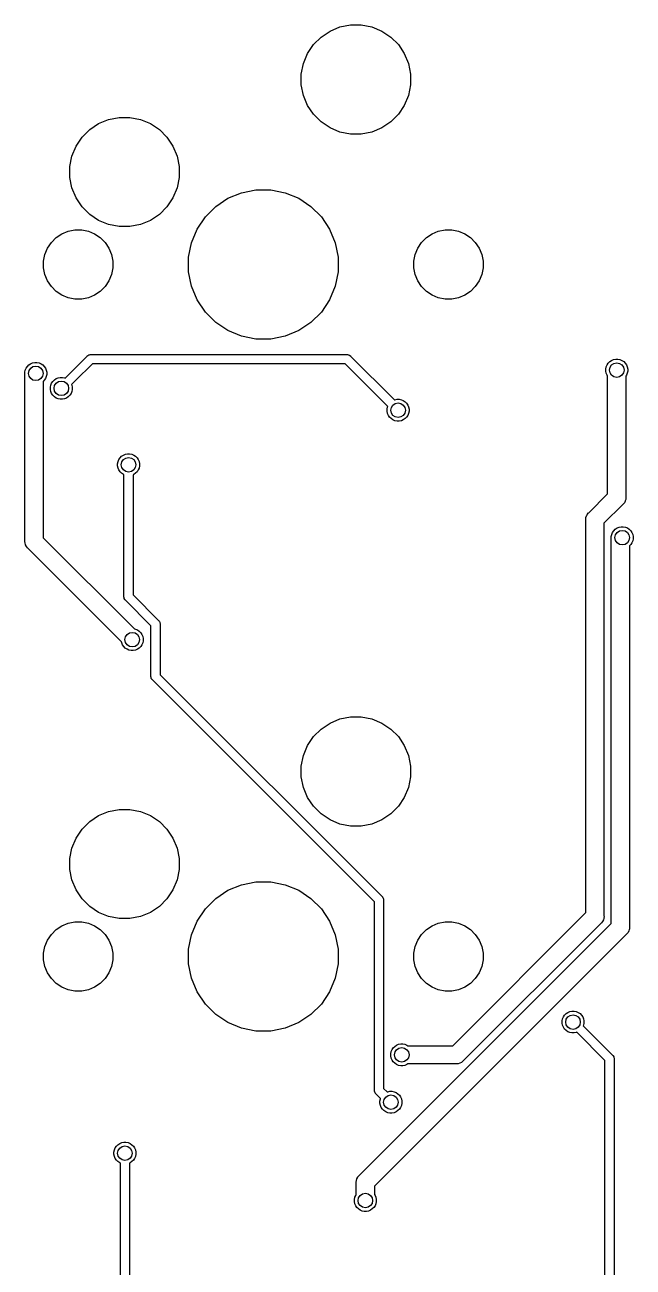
# Model space of a CAD drawing. Extents: x 0.5 to 11.1, y -4 to -0.9.
# Drawn here: x 4.274 to 4.931, y -2.399 to -1.056 of the extents above; entities that cross this region are included whole.
import ezdxf

# ---------------------------------------------------------------- set-up
doc = ezdxf.new("R2010")
doc.units = 0
doc.header["$MEASUREMENT"] = 0
doc.layers.add('BLACK', color=7, linetype='CONTINUOUS')

msp = doc.modelspace()

# ---------------------------------------------------------------- linework, layer by layer
at = {"layer": 'BLACK', "linetype": 'CONTINUOUS'}
for p, q in [((4.60382, -1.06282), (4.61457, -1.05837)), ((4.61457, -1.05837), (4.62597, -1.0561)), ((4.62597, -1.0561), (4.63761, -1.0561)), ((4.63761, -1.0561), (4.64902, -1.05837)), ((4.64902, -1.05837), (4.65976, -1.06282)), ((4.58592, -1.07751), (4.59415, -1.06929)), ((4.59415, -1.06929), (4.60382, -1.06282)), ((4.65976, -1.06282), (4.66944, -1.06929)), ((4.66944, -1.06929), (4.67766, -1.07751)), ((4.57501, -1.09793), (4.57946, -1.08718)), ((4.57946, -1.08718), (4.58592, -1.07751)), ((4.67766, -1.07751), (4.68413, -1.08718)), ((4.68413, -1.08718), (4.68858, -1.09793)), ((4.57274, -1.10934), (4.57501, -1.09793)), ((4.68858, -1.09793), (4.69085, -1.10934)), ((4.57274, -1.12097), (4.57274, -1.10934)), ((4.69085, -1.10934), (4.69085, -1.12097)), ((4.57501, -1.13238), (4.57274, -1.12097)), ((4.69085, -1.12097), (4.68858, -1.13238)), ((4.57946, -1.14313), (4.57501, -1.13238)), ((4.68858, -1.13238), (4.68413, -1.14313)), ((4.58592, -1.1528), (4.57946, -1.14313)), ((4.59415, -1.16103), (4.58592, -1.1528)), ((4.67766, -1.1528), (4.66944, -1.16103)), ((4.68413, -1.14313), (4.67766, -1.1528)), ((4.34415, -1.16929), (4.35382, -1.16282)), ((4.35382, -1.16282), (4.36457, -1.15837)), ((4.36457, -1.15837), (4.37597, -1.1561)), ((4.37597, -1.1561), (4.38761, -1.1561)), ((4.38761, -1.1561), (4.39902, -1.15837)), ((4.39902, -1.15837), (4.40976, -1.16282)), ((4.40976, -1.16282), (4.41944, -1.16929)), ((4.60382, -1.16749), (4.59415, -1.16103)), ((4.61457, -1.17194), (4.60382, -1.16749)), ((4.65976, -1.16749), (4.64902, -1.17194)), ((4.66944, -1.16103), (4.65976, -1.16749)), ((4.32946, -1.18718), (4.33592, -1.17751)), ((4.33592, -1.17751), (4.34415, -1.16929)), ((4.41944, -1.16929), (4.42766, -1.17751)), ((4.42766, -1.17751), (4.43413, -1.18718)), ((4.62597, -1.17421), (4.61457, -1.17194)), ((4.63761, -1.17421), (4.62597, -1.17421)), ((4.64902, -1.17194), (4.63761, -1.17421)), ((4.32501, -1.19793), (4.32946, -1.18718)), ((4.43413, -1.18718), (4.43858, -1.19793)), ((4.32274, -1.20934), (4.32501, -1.19793)), ((4.43858, -1.19793), (4.44085, -1.20934)), ((4.32274, -1.22097), (4.32274, -1.20934)), ((4.32501, -1.23238), (4.32274, -1.22097)), ((4.44085, -1.22097), (4.43858, -1.23238)), ((4.44085, -1.20934), (4.44085, -1.22097)), ((4.32946, -1.24313), (4.32501, -1.23238)), ((4.43858, -1.23238), (4.43413, -1.24313)), ((4.50825, -1.23755), (4.52384, -1.23445)), ((4.52384, -1.23445), (4.53974, -1.23445)), ((4.53974, -1.23445), (4.55533, -1.23755)), ((4.33592, -1.2528), (4.32946, -1.24313)), ((4.43413, -1.24313), (4.42766, -1.2528)), ((4.48034, -1.25247), (4.49356, -1.24363)), ((4.49356, -1.24363), (4.50825, -1.23755)), ((4.55533, -1.23755), (4.57002, -1.24363)), ((4.57002, -1.24363), (4.58324, -1.25247)), ((4.34415, -1.26103), (4.33592, -1.2528)), ((4.35382, -1.26749), (4.34415, -1.26103)), ((4.41944, -1.26103), (4.40976, -1.26749)), ((4.42766, -1.2528), (4.41944, -1.26103)), ((4.4691, -1.26371), (4.48034, -1.25247)), ((4.58324, -1.25247), (4.59448, -1.26371)), ((4.36457, -1.27194), (4.35382, -1.26749)), ((4.37597, -1.27421), (4.36457, -1.27194)), ((4.38761, -1.27421), (4.37597, -1.27421)), ((4.39902, -1.27194), (4.38761, -1.27421)), ((4.40976, -1.26749), (4.39902, -1.27194)), ((4.46027, -1.27693), (4.4691, -1.26371)), ((4.59448, -1.26371), (4.60331, -1.27693)), ((4.30274, -1.29132), (4.30795, -1.28611)), ((4.30795, -1.28611), (4.31408, -1.28201)), ((4.31408, -1.28201), (4.32088, -1.27919)), ((4.32088, -1.27919), (4.32811, -1.27776)), ((4.32811, -1.27776), (4.33548, -1.27776)), ((4.33548, -1.27776), (4.3427, -1.27919)), ((4.3427, -1.27919), (4.34951, -1.28201)), ((4.34951, -1.28201), (4.35563, -1.28611)), ((4.35563, -1.28611), (4.36084, -1.29132)), ((4.45418, -1.29162), (4.46027, -1.27693)), ((4.60331, -1.27693), (4.6094, -1.29162)), ((4.70274, -1.29132), (4.70795, -1.28611)), ((4.70795, -1.28611), (4.71408, -1.28201)), ((4.71408, -1.28201), (4.72088, -1.27919)), ((4.72088, -1.27919), (4.72811, -1.27776)), ((4.72811, -1.27776), (4.73548, -1.27776)), ((4.73548, -1.27776), (4.7427, -1.27919)), ((4.7427, -1.27919), (4.74951, -1.28201)), ((4.74951, -1.28201), (4.75563, -1.28611)), ((4.75563, -1.28611), (4.76084, -1.29132)), ((4.29583, -1.30425), (4.29865, -1.29744)), ((4.29865, -1.29744), (4.30274, -1.29132)), ((4.36084, -1.29132), (4.36494, -1.29744)), ((4.36494, -1.29744), (4.36776, -1.30425)), ((4.45108, -1.30721), (4.45418, -1.29162)), ((4.6094, -1.29162), (4.6125, -1.30721)), ((4.69583, -1.30425), (4.69865, -1.29744)), ((4.69865, -1.29744), (4.70274, -1.29132)), ((4.76084, -1.29132), (4.76494, -1.29744)), ((4.76494, -1.29744), (4.76776, -1.30425)), ((4.29439, -1.31147), (4.29583, -1.30425)), ((4.29439, -1.31884), (4.29439, -1.31147)), ((4.36776, -1.30425), (4.36919, -1.31147)), ((4.36919, -1.31147), (4.36919, -1.31884)), ((4.45108, -1.32311), (4.45108, -1.30721)), ((4.6125, -1.30721), (4.6125, -1.32311)), ((4.69439, -1.31147), (4.69583, -1.30425)), ((4.69439, -1.31884), (4.69439, -1.31147)), ((4.76776, -1.30425), (4.76919, -1.31147)), ((4.76919, -1.31147), (4.76919, -1.31884)), ((4.29583, -1.32607), (4.29439, -1.31884)), ((4.29865, -1.33287), (4.29583, -1.32607)), ((4.36776, -1.32607), (4.36494, -1.33287)), ((4.36919, -1.31884), (4.36776, -1.32607)), ((4.45418, -1.3387), (4.45108, -1.32311)), ((4.6125, -1.32311), (4.6094, -1.3387)), ((4.69583, -1.32607), (4.69439, -1.31884)), ((4.69865, -1.33287), (4.69583, -1.32607)), ((4.76776, -1.32607), (4.76494, -1.33287)), ((4.76919, -1.31884), (4.76776, -1.32607)), ((4.30274, -1.339), (4.29865, -1.33287)), ((4.30795, -1.34421), (4.30274, -1.339)), ((4.36084, -1.339), (4.35563, -1.34421)), ((4.36494, -1.33287), (4.36084, -1.339)), ((4.46027, -1.35339), (4.45418, -1.3387)), ((4.6094, -1.3387), (4.60331, -1.35339)), ((4.70274, -1.339), (4.69865, -1.33287)), ((4.70795, -1.34421), (4.70274, -1.339)), ((4.76084, -1.339), (4.75563, -1.34421)), ((4.76494, -1.33287), (4.76084, -1.339)), ((4.31408, -1.3483), (4.30795, -1.34421)), ((4.32088, -1.35112), (4.31408, -1.3483)), ((4.32811, -1.35256), (4.32088, -1.35112)), ((4.33548, -1.35256), (4.32811, -1.35256)), ((4.3427, -1.35112), (4.33548, -1.35256)), ((4.34951, -1.3483), (4.3427, -1.35112)), ((4.35563, -1.34421), (4.34951, -1.3483)), ((4.4691, -1.36661), (4.46027, -1.35339)), ((4.60331, -1.35339), (4.59448, -1.36661)), ((4.71408, -1.3483), (4.70795, -1.34421)), ((4.72088, -1.35112), (4.71408, -1.3483)), ((4.72811, -1.35256), (4.72088, -1.35112)), ((4.73548, -1.35256), (4.72811, -1.35256)), ((4.7427, -1.35112), (4.73548, -1.35256)), ((4.74951, -1.3483), (4.7427, -1.35112)), ((4.75563, -1.34421), (4.74951, -1.3483)), ((4.48034, -1.37785), (4.4691, -1.36661)), ((4.59448, -1.36661), (4.58324, -1.37785)), ((4.49356, -1.38668), (4.48034, -1.37785)), ((4.58324, -1.37785), (4.57002, -1.38668)), ((4.50825, -1.39276), (4.49356, -1.38668)), ((4.52384, -1.39587), (4.50825, -1.39276)), ((4.53974, -1.39587), (4.52384, -1.39587)), ((4.55533, -1.39276), (4.53974, -1.39587)), ((4.57002, -1.38668), (4.55533, -1.39276)), ((4.2784, -1.42365), (4.28033, -1.42236)), ((4.28033, -1.42236), (4.28248, -1.42147)), ((4.28248, -1.42147), (4.28476, -1.42101)), ((4.28476, -1.42101), (4.28709, -1.42101)), ((4.28709, -1.42101), (4.28937, -1.42147)), ((4.28937, -1.42147), (4.29152, -1.42236)), ((4.29152, -1.42236), (4.29345, -1.42365)), ((4.32199, -1.43355), (4.34133, -1.41421)), ((4.34702, -1.42244), (4.32895, -1.44051)), ((4.34133, -1.41421), (4.34148, -1.41402)), ((4.34148, -1.41402), (4.34167, -1.41387)), ((4.34167, -1.41387), (4.34223, -1.41341)), ((4.34167, -1.41387), (4.34167, -1.41387)), ((4.34223, -1.41341), (4.34309, -1.41295)), ((4.34223, -1.41341), (4.34223, -1.41341)), ((4.34223, -1.41341), (4.34223, -1.41341)), ((4.34309, -1.41295), (4.34402, -1.41267)), ((4.34402, -1.41267), (4.34474, -1.4126)), ((4.34474, -1.4126), (4.34498, -1.41257)), ((4.34474, -1.4126), (4.34474, -1.4126)), ((4.34498, -1.41257), (4.34522, -1.4126)), ((4.34522, -1.4126), (4.6221, -1.4126)), ((4.6203, -1.42244), (4.34702, -1.42244)), ((4.66638, -1.46852), (4.6203, -1.42244)), ((4.6221, -1.4126), (4.62234, -1.41257)), ((4.62234, -1.41257), (4.62258, -1.4126)), ((4.62258, -1.4126), (4.62258, -1.4126)), ((4.62258, -1.4126), (4.62331, -1.41267)), ((4.62331, -1.41267), (4.62423, -1.41295)), ((4.62423, -1.41295), (4.62509, -1.41341)), ((4.62509, -1.41341), (4.62584, -1.41402)), ((4.62584, -1.41402), (4.62599, -1.41421)), ((4.62599, -1.41421), (4.67334, -1.46156)), ((4.90321, -1.42374), (4.90451, -1.4218)), ((4.90451, -1.4218), (4.90615, -1.42016)), ((4.90615, -1.42016), (4.90809, -1.41886)), ((4.90809, -1.41886), (4.91024, -1.41797)), ((4.91024, -1.41797), (4.91252, -1.41752)), ((4.91252, -1.41752), (4.91484, -1.41752)), ((4.91484, -1.41752), (4.91713, -1.41797)), ((4.91713, -1.41797), (4.91928, -1.41886)), ((4.91928, -1.41886), (4.92121, -1.42016)), ((4.92121, -1.42016), (4.92286, -1.4218)), ((4.92286, -1.4218), (4.92415, -1.42374)), ((4.27407, -1.43479), (4.27414, -1.43409)), ((4.27411, -1.43528), (4.27407, -1.43479)), ((4.27411, -1.43166), (4.27457, -1.42938)), ((4.27411, -1.43399), (4.27411, -1.43166)), ((4.27414, -1.43409), (4.27411, -1.43399)), ((4.27411, -1.61408), (4.27411, -1.43528)), ((4.27457, -1.42938), (4.27546, -1.42723)), ((4.27546, -1.42723), (4.27675, -1.42529)), ((4.27675, -1.42529), (4.2784, -1.42365)), ((4.29345, -1.42365), (4.2951, -1.42529)), ((4.2951, -1.42529), (4.29639, -1.42723)), ((4.29639, -1.42723), (4.29728, -1.42938)), ((4.29728, -1.43627), (4.29639, -1.43842)), ((4.29728, -1.42938), (4.29774, -1.43166)), ((4.29774, -1.43399), (4.29728, -1.43627)), ((4.29774, -1.43166), (4.29774, -1.43399)), ((4.3176, -1.43794), (4.32199, -1.43355)), ((4.32199, -1.43355), (4.32199, -1.43355)), ((4.90187, -1.42817), (4.90232, -1.42589)), ((4.90187, -1.43049), (4.90187, -1.42817)), ((4.90232, -1.43278), (4.90187, -1.43049)), ((4.90232, -1.42589), (4.90321, -1.42374)), ((4.90321, -1.43493), (4.90232, -1.43278)), ((4.90384, -1.43586), (4.90321, -1.43493)), ((4.90384, -1.56305), (4.90384, -1.43586)), ((4.92415, -1.43493), (4.92352, -1.43586)), ((4.92352, -1.43586), (4.92352, -1.56664)), ((4.92415, -1.42374), (4.92504, -1.42589)), ((4.92504, -1.43278), (4.92415, -1.43493)), ((4.92504, -1.42589), (4.92549, -1.42817)), ((4.92549, -1.43049), (4.92504, -1.43278)), ((4.92549, -1.42817), (4.92549, -1.43049)), ((4.2951, -1.44035), (4.2938, -1.44165)), ((4.2938, -1.44165), (4.2938, -1.61049)), ((4.29639, -1.43842), (4.2951, -1.44035)), ((4.30167, -1.44785), (4.30213, -1.44557)), ((4.30167, -1.45018), (4.30167, -1.44785)), ((4.30213, -1.45246), (4.30167, -1.45018)), ((4.30213, -1.44557), (4.30302, -1.44342)), ((4.30302, -1.44342), (4.30431, -1.44149)), ((4.30431, -1.44149), (4.30596, -1.43984)), ((4.30596, -1.43984), (4.30789, -1.43855)), ((4.30789, -1.43855), (4.31004, -1.43766)), ((4.31004, -1.43766), (4.31232, -1.4372)), ((4.31232, -1.4372), (4.31465, -1.4372)), ((4.31465, -1.4372), (4.31693, -1.43766)), ((4.31693, -1.43766), (4.3176, -1.43794)), ((4.32895, -1.44051), (4.32456, -1.4449)), ((4.32456, -1.4449), (4.32484, -1.44557)), ((4.32484, -1.44557), (4.3253, -1.44785)), ((4.3253, -1.45018), (4.32484, -1.45246)), ((4.3253, -1.44785), (4.3253, -1.45018)), ((4.32895, -1.44051), (4.32895, -1.44051)), ((4.30302, -1.45461), (4.30213, -1.45246)), ((4.30431, -1.45654), (4.30302, -1.45461)), ((4.30596, -1.45819), (4.30431, -1.45654)), ((4.30789, -1.45948), (4.30596, -1.45819)), ((4.31004, -1.46037), (4.30789, -1.45948)), ((4.31232, -1.46083), (4.31004, -1.46037)), ((4.31465, -1.46083), (4.31232, -1.46083)), ((4.31693, -1.46037), (4.31465, -1.46083)), ((4.31908, -1.45948), (4.31693, -1.46037)), ((4.32101, -1.45819), (4.31908, -1.45948)), ((4.32266, -1.45654), (4.32101, -1.45819)), ((4.32395, -1.45461), (4.32266, -1.45654)), ((4.32484, -1.45246), (4.32395, -1.45461)), ((4.67334, -1.46156), (4.67402, -1.46128)), ((4.67402, -1.46128), (4.6763, -1.46083)), ((4.6763, -1.46083), (4.67862, -1.46083)), ((4.67862, -1.46083), (4.68091, -1.46128)), ((4.68091, -1.46128), (4.68306, -1.46217)), ((4.68306, -1.46217), (4.68499, -1.46346)), ((4.68499, -1.46346), (4.68663, -1.46511)), ((4.66565, -1.47147), (4.6661, -1.46919)), ((4.66565, -1.4738), (4.66565, -1.47147)), ((4.6661, -1.47608), (4.66565, -1.4738)), ((4.6661, -1.46919), (4.66638, -1.46852)), ((4.66699, -1.47823), (4.6661, -1.47608)), ((4.68663, -1.46511), (4.68793, -1.46704)), ((4.68793, -1.46704), (4.68882, -1.46919)), ((4.68882, -1.47608), (4.68793, -1.47823)), ((4.68882, -1.46919), (4.68927, -1.47147)), ((4.68927, -1.4738), (4.68882, -1.47608)), ((4.68927, -1.47147), (4.68927, -1.4738)), ((4.66829, -1.48017), (4.66699, -1.47823)), ((4.66993, -1.48181), (4.66829, -1.48017)), ((4.67187, -1.4831), (4.66993, -1.48181)), ((4.67402, -1.48399), (4.67187, -1.4831)), ((4.6763, -1.48445), (4.67402, -1.48399)), ((4.67862, -1.48445), (4.6763, -1.48445)), ((4.68091, -1.48399), (4.67862, -1.48445)), ((4.68306, -1.4831), (4.68091, -1.48399)), ((4.68499, -1.48181), (4.68306, -1.4831)), ((4.68663, -1.48017), (4.68499, -1.48181)), ((4.68793, -1.47823), (4.68663, -1.48017)), ((4.37431, -1.53053), (4.37476, -1.52825)), ((4.37431, -1.53286), (4.37431, -1.53053)), ((4.37476, -1.52825), (4.37566, -1.5261)), ((4.37566, -1.5261), (4.37695, -1.52416)), ((4.37695, -1.52416), (4.37859, -1.52252)), ((4.37859, -1.52252), (4.38053, -1.52123)), ((4.38053, -1.52123), (4.38268, -1.52034)), ((4.38268, -1.52034), (4.38496, -1.51988)), ((4.38496, -1.51988), (4.38729, -1.51988)), ((4.38729, -1.51988), (4.38957, -1.52034)), ((4.38957, -1.52034), (4.39172, -1.52123)), ((4.39172, -1.52123), (4.39365, -1.52252)), ((4.39365, -1.52252), (4.3953, -1.52416)), ((4.3953, -1.52416), (4.39659, -1.5261)), ((4.39659, -1.5261), (4.39748, -1.52825)), ((4.39748, -1.52825), (4.39793, -1.53053)), ((4.39793, -1.53053), (4.39793, -1.53286)), ((4.37476, -1.53514), (4.37431, -1.53286)), ((4.37566, -1.53729), (4.37476, -1.53514)), ((4.37695, -1.53922), (4.37566, -1.53729)), ((4.37859, -1.54087), (4.37695, -1.53922)), ((4.38053, -1.54216), (4.37859, -1.54087)), ((4.3812, -1.54244), (4.38053, -1.54216)), ((4.3812, -1.67417), (4.3812, -1.54244)), ((4.39172, -1.54216), (4.39104, -1.54244)), ((4.39104, -1.54244), (4.39104, -1.67237)), ((4.39365, -1.54087), (4.39172, -1.54216)), ((4.3953, -1.53922), (4.39365, -1.54087)), ((4.39659, -1.53729), (4.3953, -1.53922)), ((4.39748, -1.53514), (4.39659, -1.53729)), ((4.39793, -1.53286), (4.39748, -1.53514)), ((4.88344, -1.58345), (4.90384, -1.56305)), ((4.92282, -1.57091), (4.9219, -1.57262)), ((4.92292, -1.57056), (4.92282, -1.57091)), ((4.92338, -1.56906), (4.92292, -1.57056)), ((4.92357, -1.56713), (4.92338, -1.56906)), ((4.92352, -1.56664), (4.92357, -1.56713)), ((4.88184, -1.58525), (4.88307, -1.58375)), ((4.88307, -1.58375), (4.88344, -1.58345)), ((4.9203, -1.57443), (4.8999, -1.59482)), ((4.92067, -1.57412), (4.9203, -1.57443)), ((4.9219, -1.57262), (4.92067, -1.57412)), ((4.88017, -1.59075), (4.88036, -1.58882)), ((4.88022, -1.59123), (4.88017, -1.59075)), ((4.88022, -2.0158), (4.88022, -1.59123)), ((4.88036, -1.58882), (4.88092, -1.58696)), ((4.88092, -1.58696), (4.88119, -1.58647)), ((4.88119, -1.58647), (4.88184, -1.58525)), ((4.8999, -1.59482), (4.8999, -2.0194)), ((4.2938, -1.61049), (4.3924, -1.70909)), ((4.90778, -1.60927), (4.90823, -1.60699)), ((4.90778, -1.6116), (4.90778, -1.60927)), ((4.90823, -1.60699), (4.90912, -1.60484)), ((4.90912, -1.60484), (4.91041, -1.6029)), ((4.91041, -1.6029), (4.91206, -1.60126)), ((4.91206, -1.60126), (4.91399, -1.59997)), ((4.91399, -1.59997), (4.91614, -1.59908)), ((4.91614, -1.59908), (4.91842, -1.59862)), ((4.91842, -1.59862), (4.92075, -1.59862)), ((4.92075, -1.59862), (4.92303, -1.59908)), ((4.92303, -1.59908), (4.92518, -1.59997)), ((4.92518, -1.59997), (4.92712, -1.60126)), ((4.92712, -1.60126), (4.92876, -1.6029)), ((4.92876, -1.6029), (4.93005, -1.60484)), ((4.93005, -1.60484), (4.93094, -1.60699)), ((4.93094, -1.60699), (4.9314, -1.60927)), ((4.9314, -1.60927), (4.9314, -1.6116)), ((4.27407, -1.61457), (4.27411, -1.61408)), ((4.27426, -1.6165), (4.27407, -1.61457)), ((4.27462, -1.61769), (4.27426, -1.6165)), ((4.27482, -1.61835), (4.27462, -1.61769)), ((4.27573, -1.62006), (4.27482, -1.61835)), ((4.27696, -1.62156), (4.27573, -1.62006)), ((4.27734, -1.62187), (4.27696, -1.62156)), ((4.37848, -1.72301), (4.27734, -1.62187)), ((4.90773, -1.6124), (4.9078, -1.6117)), ((4.90778, -1.61289), (4.90773, -1.6124)), ((4.9078, -1.6117), (4.90778, -1.6116)), ((4.90778, -2.02762), (4.90778, -1.61289)), ((4.92876, -1.61796), (4.92746, -1.61926)), ((4.92746, -1.61926), (4.92746, -2.03121)), ((4.93005, -1.61603), (4.92876, -1.61796)), ((4.93094, -1.61388), (4.93005, -1.61603)), ((4.9314, -1.6116), (4.93094, -1.61388)), ((4.38118, -1.67441), (4.3812, -1.67417)), ((4.38127, -1.67537), (4.38118, -1.67441)), ((4.38155, -1.6763), (4.38127, -1.67537)), ((4.38201, -1.67716), (4.38155, -1.6763)), ((4.38247, -1.67772), (4.38201, -1.67716)), ((4.38263, -1.67791), (4.38247, -1.67772)), ((4.38281, -1.67806), (4.38263, -1.67791)), ((4.41033, -1.70558), (4.38281, -1.67806)), ((4.39104, -1.67237), (4.41857, -1.69989)), ((4.41857, -1.69989), (4.41875, -1.70005)), ((4.41875, -1.70005), (4.41891, -1.70023)), ((4.41891, -1.70023), (4.41937, -1.7008)), ((4.41937, -1.7008), (4.41956, -1.70116)), ((4.41956, -1.70116), (4.41982, -1.70165)), ((4.41982, -1.70165), (4.42011, -1.70258)), ((4.42011, -1.70258), (4.42018, -1.7033)), ((4.42018, -1.7033), (4.42018, -1.7033)), ((4.42018, -1.7033), (4.4202, -1.70354)), ((4.4202, -1.70354), (4.42018, -1.70378)), ((4.42018, -1.70378), (4.42018, -1.75859)), ((4.3924, -1.70909), (4.3935, -1.70931)), ((4.3935, -1.70931), (4.39565, -1.7102)), ((4.39565, -1.7102), (4.39759, -1.7115)), ((4.39759, -1.7115), (4.39923, -1.71314)), ((4.39923, -1.71314), (4.40053, -1.71507)), ((4.40053, -1.71507), (4.40142, -1.71722)), ((4.40142, -1.71722), (4.40187, -1.71951)), ((4.41033, -1.76039), (4.41033, -1.70558)), ((4.3787, -1.72411), (4.37848, -1.72301)), ((4.37959, -1.72626), (4.3787, -1.72411)), ((4.38088, -1.7282), (4.37959, -1.72626)), ((4.38253, -1.72984), (4.38088, -1.7282)), ((4.38446, -1.73114), (4.38253, -1.72984)), ((4.38661, -1.73203), (4.38446, -1.73114)), ((4.3889, -1.73248), (4.38661, -1.73203)), ((4.3935, -1.73203), (4.39122, -1.73248)), ((4.39565, -1.73114), (4.3935, -1.73203)), ((4.39759, -1.72984), (4.39565, -1.73114)), ((4.39923, -1.7282), (4.39759, -1.72984)), ((4.40053, -1.72626), (4.39923, -1.7282)), ((4.40142, -1.72411), (4.40053, -1.72626)), ((4.40187, -1.72183), (4.40142, -1.72411)), ((4.40187, -1.71951), (4.40187, -1.72183)), ((4.39122, -1.73248), (4.3889, -1.73248)), ((4.42018, -1.75859), (4.6601, -1.99851)), ((4.41031, -1.76063), (4.41033, -1.76039)), ((4.41041, -1.76159), (4.41031, -1.76063)), ((4.41069, -1.76252), (4.41041, -1.76159)), ((4.41114, -1.76338), (4.41069, -1.76252)), ((4.41161, -1.76394), (4.41114, -1.76338)), ((4.41176, -1.76413), (4.41161, -1.76394)), ((4.41195, -1.76428), (4.41176, -1.76413)), ((4.65187, -2.0042), (4.41195, -1.76428)), ((4.59415, -1.81732), (4.60382, -1.81085)), ((4.60382, -1.81085), (4.61457, -1.8064)), ((4.61457, -1.8064), (4.62597, -1.80413)), ((4.62597, -1.80413), (4.63761, -1.80413)), ((4.63761, -1.80413), (4.64902, -1.8064)), ((4.64902, -1.8064), (4.65976, -1.81085)), ((4.65976, -1.81085), (4.66944, -1.81732)), ((4.57946, -1.83522), (4.58592, -1.82554)), ((4.58592, -1.82554), (4.59415, -1.81732)), ((4.66944, -1.81732), (4.67766, -1.82554)), ((4.67766, -1.82554), (4.68413, -1.83522)), ((4.57501, -1.84596), (4.57946, -1.83522)), ((4.68413, -1.83522), (4.68858, -1.84596)), ((4.57274, -1.85737), (4.57501, -1.84596)), ((4.68858, -1.84596), (4.69085, -1.85737)), ((4.57274, -1.86901), (4.57274, -1.85737)), ((4.69085, -1.85737), (4.69085, -1.86901)), ((4.57501, -1.88041), (4.57274, -1.86901)), ((4.69085, -1.86901), (4.68858, -1.88041)), ((4.57946, -1.89116), (4.57501, -1.88041)), ((4.58592, -1.90083), (4.57946, -1.89116)), ((4.68413, -1.89116), (4.67766, -1.90083)), ((4.68858, -1.88041), (4.68413, -1.89116)), ((4.35382, -1.91085), (4.36457, -1.9064)), ((4.36457, -1.9064), (4.37597, -1.90413)), ((4.37597, -1.90413), (4.38761, -1.90413)), ((4.38761, -1.90413), (4.39902, -1.9064)), ((4.39902, -1.9064), (4.40976, -1.91085)), ((4.59415, -1.90906), (4.58592, -1.90083)), ((4.67766, -1.90083), (4.66944, -1.90906)), ((4.33592, -1.92554), (4.34415, -1.91732)), ((4.34415, -1.91732), (4.35382, -1.91085)), ((4.40976, -1.91085), (4.41944, -1.91732)), ((4.41944, -1.91732), (4.42766, -1.92554)), ((4.60382, -1.91552), (4.59415, -1.90906)), ((4.61457, -1.91997), (4.60382, -1.91552)), ((4.62597, -1.92224), (4.61457, -1.91997)), ((4.64902, -1.91997), (4.63761, -1.92224)), ((4.65976, -1.91552), (4.64902, -1.91997)), ((4.66944, -1.90906), (4.65976, -1.91552)), ((4.32946, -1.93522), (4.33592, -1.92554)), ((4.42766, -1.92554), (4.43413, -1.93522)), ((4.63761, -1.92224), (4.62597, -1.92224)), ((4.32274, -1.95737), (4.32501, -1.94596)), ((4.32501, -1.94596), (4.32946, -1.93522)), ((4.43413, -1.93522), (4.43858, -1.94596)), ((4.43858, -1.94596), (4.44085, -1.95737)), ((4.32274, -1.96901), (4.32274, -1.95737)), ((4.44085, -1.95737), (4.44085, -1.96901)), ((4.32501, -1.98041), (4.32274, -1.96901)), ((4.44085, -1.96901), (4.43858, -1.98041)), ((4.32946, -1.99116), (4.32501, -1.98041)), ((4.43858, -1.98041), (4.43413, -1.99116)), ((4.49356, -1.99167), (4.50825, -1.98558)), ((4.50825, -1.98558), (4.52384, -1.98248)), ((4.52384, -1.98248), (4.53974, -1.98248)), ((4.53974, -1.98248), (4.55533, -1.98558)), ((4.55533, -1.98558), (4.57002, -1.99167)), ((4.33592, -2.00083), (4.32946, -1.99116)), ((4.34415, -2.00906), (4.33592, -2.00083)), ((4.42766, -2.00083), (4.41944, -2.00906)), ((4.43413, -1.99116), (4.42766, -2.00083)), ((4.4691, -2.01174), (4.48034, -2.0005)), ((4.48034, -2.0005), (4.49356, -1.99167)), ((4.57002, -1.99167), (4.58324, -2.0005)), ((4.58324, -2.0005), (4.59448, -2.01174)), ((4.6601, -1.99851), (4.66029, -1.99867)), ((4.66029, -1.99867), (4.66044, -1.99886)), ((4.66044, -1.99886), (4.6609, -1.99942)), ((4.6609, -1.99942), (4.66128, -2.00012)), ((4.66128, -2.00012), (4.66136, -2.00027)), ((4.66136, -2.00027), (4.66164, -2.0012)), ((4.35382, -2.01552), (4.34415, -2.00906)), ((4.41944, -2.00906), (4.40976, -2.01552)), ((4.46027, -2.02496), (4.4691, -2.01174)), ((4.59448, -2.01174), (4.60331, -2.02496)), ((4.65187, -2.20763), (4.65187, -2.0042)), ((4.66164, -2.0012), (4.66171, -2.00192)), ((4.66171, -2.00192), (4.66171, -2.00192)), ((4.66171, -2.00192), (4.66174, -2.00217)), ((4.66174, -2.00217), (4.66171, -2.00241)), ((4.66171, -2.00241), (4.66171, -2.20584)), ((4.31408, -2.03004), (4.32088, -2.02722)), ((4.32088, -2.02722), (4.32811, -2.02579)), ((4.32811, -2.02579), (4.33548, -2.02579)), ((4.33548, -2.02579), (4.3427, -2.02722)), ((4.3427, -2.02722), (4.34951, -2.03004)), ((4.36457, -2.01997), (4.35382, -2.01552)), ((4.37597, -2.02224), (4.36457, -2.01997)), ((4.38761, -2.02224), (4.37597, -2.02224)), ((4.39902, -2.01997), (4.38761, -2.02224)), ((4.40976, -2.01552), (4.39902, -2.01997)), ((4.45418, -2.03965), (4.46027, -2.02496)), ((4.60331, -2.02496), (4.6094, -2.03965)), ((4.63541, -2.29998), (4.90778, -2.02762)), ((4.71408, -2.03004), (4.72088, -2.02722)), ((4.72088, -2.02722), (4.72811, -2.02579)), ((4.72811, -2.02579), (4.73548, -2.02579)), ((4.73548, -2.02579), (4.7427, -2.02722)), ((4.73638, -2.15965), (4.88022, -2.0158)), ((4.7427, -2.02722), (4.74951, -2.03004)), ((4.89668, -2.02718), (4.74775, -2.17611)), ((4.89705, -2.02688), (4.89668, -2.02718)), ((4.89828, -2.02538), (4.89705, -2.02688)), ((4.8992, -2.02367), (4.89828, -2.02538)), ((4.89967, -2.02211), (4.8992, -2.02367)), ((4.89976, -2.02181), (4.89967, -2.02211)), ((4.89995, -2.01988), (4.89976, -2.02181)), ((4.8999, -2.0194), (4.89995, -2.01988)), ((4.29865, -2.04547), (4.30274, -2.03935)), ((4.30274, -2.03935), (4.30795, -2.03414)), ((4.30795, -2.03414), (4.31408, -2.03004)), ((4.34951, -2.03004), (4.35563, -2.03414)), ((4.35563, -2.03414), (4.36084, -2.03935)), ((4.36084, -2.03935), (4.36494, -2.04547)), ((4.45108, -2.05524), (4.45418, -2.03965)), ((4.6094, -2.03965), (4.6125, -2.05524)), ((4.92424, -2.03899), (4.65187, -2.31136)), ((4.69865, -2.04547), (4.70274, -2.03935)), ((4.70274, -2.03935), (4.70795, -2.03414)), ((4.70795, -2.03414), (4.71408, -2.03004)), ((4.74951, -2.03004), (4.75563, -2.03414)), ((4.75563, -2.03414), (4.76084, -2.03935)), ((4.76084, -2.03935), (4.76494, -2.04547)), ((4.92461, -2.03869), (4.92424, -2.03899)), ((4.92584, -2.03719), (4.92461, -2.03869)), ((4.92676, -2.03548), (4.92584, -2.03719)), ((4.92721, -2.03397), (4.92676, -2.03548)), ((4.92732, -2.03362), (4.92721, -2.03397)), ((4.92751, -2.03169), (4.92732, -2.03362)), ((4.92746, -2.03121), (4.92751, -2.03169)), ((4.29439, -2.05951), (4.29583, -2.05228)), ((4.29583, -2.05228), (4.29865, -2.04547)), ((4.36494, -2.04547), (4.36776, -2.05228)), ((4.36776, -2.05228), (4.36919, -2.05951)), ((4.69439, -2.05951), (4.69583, -2.05228)), ((4.69583, -2.05228), (4.69865, -2.04547)), ((4.76494, -2.04547), (4.76776, -2.05228)), ((4.76776, -2.05228), (4.76919, -2.05951)), ((4.29439, -2.06687), (4.29439, -2.05951)), ((4.29583, -2.0741), (4.29439, -2.06687)), ((4.36919, -2.06687), (4.36776, -2.0741)), ((4.36919, -2.05951), (4.36919, -2.06687)), ((4.45108, -2.07114), (4.45108, -2.05524)), ((4.6125, -2.05524), (4.6125, -2.07114)), ((4.69439, -2.06687), (4.69439, -2.05951)), ((4.69583, -2.0741), (4.69439, -2.06687)), ((4.76919, -2.06687), (4.76776, -2.0741)), ((4.76919, -2.05951), (4.76919, -2.06687)), ((4.29865, -2.08091), (4.29583, -2.0741)), ((4.30274, -2.08703), (4.29865, -2.08091)), ((4.36494, -2.08091), (4.36084, -2.08703)), ((4.36776, -2.0741), (4.36494, -2.08091)), ((4.45418, -2.08673), (4.45108, -2.07114)), ((4.6125, -2.07114), (4.6094, -2.08673)), ((4.69865, -2.08091), (4.69583, -2.0741)), ((4.70274, -2.08703), (4.69865, -2.08091)), ((4.76494, -2.08091), (4.76084, -2.08703)), ((4.76776, -2.0741), (4.76494, -2.08091)), ((4.30795, -2.09224), (4.30274, -2.08703)), ((4.31408, -2.09633), (4.30795, -2.09224)), ((4.35563, -2.09224), (4.34951, -2.09633)), ((4.36084, -2.08703), (4.35563, -2.09224)), ((4.46027, -2.10142), (4.45418, -2.08673)), ((4.6094, -2.08673), (4.60331, -2.10142)), ((4.70795, -2.09224), (4.70274, -2.08703)), ((4.71408, -2.09633), (4.70795, -2.09224)), ((4.75563, -2.09224), (4.74951, -2.09633)), ((4.76084, -2.08703), (4.75563, -2.09224)), ((4.32088, -2.09915), (4.31408, -2.09633)), ((4.32811, -2.10059), (4.32088, -2.09915)), ((4.33548, -2.10059), (4.32811, -2.10059)), ((4.3427, -2.09915), (4.33548, -2.10059)), ((4.34951, -2.09633), (4.3427, -2.09915)), ((4.4691, -2.11464), (4.46027, -2.10142)), ((4.60331, -2.10142), (4.59448, -2.11464)), ((4.72088, -2.09915), (4.71408, -2.09633)), ((4.72811, -2.10059), (4.72088, -2.09915)), ((4.73548, -2.10059), (4.72811, -2.10059)), ((4.7427, -2.09915), (4.73548, -2.10059)), ((4.74951, -2.09633), (4.7427, -2.09915)), ((4.48034, -2.12588), (4.4691, -2.11464)), ((4.59448, -2.11464), (4.58324, -2.12588)), ((4.49356, -2.13471), (4.48034, -2.12588)), ((4.50825, -2.1408), (4.49356, -2.13471)), ((4.57002, -2.13471), (4.55533, -2.1408)), ((4.58324, -2.12588), (4.57002, -2.13471)), ((4.85463, -2.13289), (4.85508, -2.13061)), ((4.85463, -2.13522), (4.85463, -2.13289)), ((4.85508, -2.13061), (4.85597, -2.12846)), ((4.85597, -2.12846), (4.85726, -2.12653)), ((4.85726, -2.12653), (4.85891, -2.12488)), ((4.85891, -2.12488), (4.86084, -2.12359)), ((4.86084, -2.12359), (4.86299, -2.1227)), ((4.86299, -2.1227), (4.86527, -2.12224)), ((4.86527, -2.12224), (4.8676, -2.12224)), ((4.8676, -2.12224), (4.86988, -2.1227)), ((4.86988, -2.1227), (4.87203, -2.12359)), ((4.87203, -2.12359), (4.87397, -2.12488)), ((4.87397, -2.12488), (4.87561, -2.12653)), ((4.87561, -2.12653), (4.8769, -2.12846)), ((4.8769, -2.12846), (4.87779, -2.13061)), ((4.87779, -2.13061), (4.87825, -2.13289)), ((4.87825, -2.13289), (4.87825, -2.13522)), ((4.52384, -2.1439), (4.50825, -2.1408)), ((4.53974, -2.1439), (4.52384, -2.1439)), ((4.55533, -2.1408), (4.53974, -2.1439)), ((4.85508, -2.1375), (4.85463, -2.13522)), ((4.85597, -2.13965), (4.85508, -2.1375)), ((4.85726, -2.14158), (4.85597, -2.13965)), ((4.85891, -2.14323), (4.85726, -2.14158)), ((4.86084, -2.14452), (4.85891, -2.14323)), ((4.86299, -2.14541), (4.86084, -2.14452)), ((4.86527, -2.14587), (4.86299, -2.14541)), ((4.8676, -2.14587), (4.86527, -2.14587)), ((4.86988, -2.14541), (4.8676, -2.14587)), ((4.87056, -2.14513), (4.86988, -2.14541)), ((4.90089, -2.17546), (4.87056, -2.14513)), ((4.87779, -2.1375), (4.87752, -2.13817)), ((4.87752, -2.13817), (4.90912, -2.16977)), ((4.87825, -2.13522), (4.87779, -2.1375)), ((4.67093, -2.16389), (4.67222, -2.16196)), ((4.67222, -2.16196), (4.67387, -2.16031)), ((4.67387, -2.16031), (4.6758, -2.15902)), ((4.6758, -2.15902), (4.67795, -2.15813)), ((4.67795, -2.15813), (4.68023, -2.15768)), ((4.68023, -2.15768), (4.68256, -2.15768)), ((4.68256, -2.15768), (4.68484, -2.15813)), ((4.68484, -2.15813), (4.68699, -2.15902)), ((4.68699, -2.15902), (4.68793, -2.15965)), ((4.68793, -2.15965), (4.73638, -2.15965)), ((4.66959, -2.16832), (4.67004, -2.16604)), ((4.66959, -2.17065), (4.66959, -2.16832)), ((4.67004, -2.17293), (4.66959, -2.17065)), ((4.67004, -2.16604), (4.67093, -2.16389)), ((4.67093, -2.17508), (4.67004, -2.17293)), ((4.67222, -2.17702), (4.67093, -2.17508)), ((4.90089, -2.70599), (4.90089, -2.17546)), ((4.90912, -2.16977), (4.9093, -2.16993)), ((4.9093, -2.16993), (4.90946, -2.17012)), ((4.90946, -2.17012), (4.90946, -2.17012)), ((4.90946, -2.17012), (4.90981, -2.17055)), ((4.90981, -2.17055), (4.90992, -2.17068)), ((4.90992, -2.17068), (4.91038, -2.17153)), ((4.91038, -2.17153), (4.91066, -2.17246)), ((4.91066, -2.17246), (4.91073, -2.17318)), ((4.91073, -2.17318), (4.91073, -2.17318)), ((4.91073, -2.17318), (4.91075, -2.17343)), ((4.91075, -2.17343), (4.91073, -2.17367)), ((4.91073, -2.17367), (4.91073, -2.70599)), ((4.67387, -2.17866), (4.67222, -2.17702)), ((4.6758, -2.17996), (4.67387, -2.17866)), ((4.67795, -2.18085), (4.6758, -2.17996)), ((4.68023, -2.1813), (4.67795, -2.18085)), ((4.68256, -2.1813), (4.68023, -2.1813)), ((4.68484, -2.18085), (4.68256, -2.1813)), ((4.68699, -2.17996), (4.68484, -2.18085)), ((4.68793, -2.17933), (4.68699, -2.17996)), ((4.73997, -2.17933), (4.68793, -2.17933)), ((4.74045, -2.17938), (4.73997, -2.17933)), ((4.74238, -2.17919), (4.74045, -2.17938)), ((4.74424, -2.17863), (4.74238, -2.17919)), ((4.74595, -2.17771), (4.74424, -2.17863)), ((4.74745, -2.17648), (4.74595, -2.17771)), ((4.74775, -2.17611), (4.74745, -2.17648)), ((4.65185, -2.20787), (4.65187, -2.20763)), ((4.65194, -2.20884), (4.65185, -2.20787)), ((4.65222, -2.20977), (4.65194, -2.20884)), ((4.65268, -2.21062), (4.65222, -2.20977)), ((4.65314, -2.21118), (4.65268, -2.21062)), ((4.65329, -2.21137), (4.65314, -2.21118)), ((4.65348, -2.21152), (4.65329, -2.21137)), ((4.65851, -2.21655), (4.65348, -2.21152)), ((4.66171, -2.20584), (4.66547, -2.20959)), ((4.66547, -2.20959), (4.66614, -2.20931)), ((4.66614, -2.20931), (4.66842, -2.20886)), ((4.66842, -2.20886), (4.67075, -2.20886)), ((4.67075, -2.20886), (4.67303, -2.20931)), ((4.67303, -2.20931), (4.67518, -2.2102)), ((4.67518, -2.2102), (4.67712, -2.2115)), ((4.67712, -2.2115), (4.67876, -2.21314)), ((4.67876, -2.21314), (4.68005, -2.21507)), ((4.68005, -2.21507), (4.68094, -2.21722)), ((4.65778, -2.21951), (4.65823, -2.21722)), ((4.65778, -2.22183), (4.65778, -2.21951)), ((4.65823, -2.22411), (4.65778, -2.22183)), ((4.65823, -2.21722), (4.65851, -2.21655)), ((4.65912, -2.22626), (4.65823, -2.22411)), ((4.66041, -2.2282), (4.65912, -2.22626)), ((4.66206, -2.22984), (4.66041, -2.2282)), ((4.67876, -2.2282), (4.67712, -2.22984)), ((4.68005, -2.22626), (4.67876, -2.2282)), ((4.68094, -2.22411), (4.68005, -2.22626)), ((4.68094, -2.21722), (4.6814, -2.21951)), ((4.6814, -2.22183), (4.68094, -2.22411)), ((4.6814, -2.21951), (4.6814, -2.22183)), ((4.66399, -2.23114), (4.66206, -2.22984)), ((4.66614, -2.23203), (4.66399, -2.23114)), ((4.66842, -2.23248), (4.66614, -2.23203)), ((4.67075, -2.23248), (4.66842, -2.23248)), ((4.67303, -2.23203), (4.67075, -2.23248)), ((4.67518, -2.23114), (4.67303, -2.23203)), ((4.67712, -2.22984), (4.67518, -2.23114)), ((4.37172, -2.27019), (4.37301, -2.26826)), ((4.37301, -2.26826), (4.37466, -2.26661)), ((4.37466, -2.26661), (4.37659, -2.26532)), ((4.37659, -2.26532), (4.37874, -2.26443)), ((4.37874, -2.26443), (4.38102, -2.26398)), ((4.38102, -2.26398), (4.38335, -2.26398)), ((4.38335, -2.26398), (4.38563, -2.26443)), ((4.38563, -2.26443), (4.38778, -2.26532)), ((4.38778, -2.26532), (4.38971, -2.26661)), ((4.38971, -2.26661), (4.39136, -2.26826)), ((4.39136, -2.26826), (4.39265, -2.27019)), ((4.37037, -2.27462), (4.37083, -2.27234)), ((4.37037, -2.27695), (4.37037, -2.27462)), ((4.37083, -2.27923), (4.37037, -2.27695)), ((4.37083, -2.27234), (4.37172, -2.27019)), ((4.37172, -2.28138), (4.37083, -2.27923)), ((4.37301, -2.28332), (4.37172, -2.28138)), ((4.39265, -2.28138), (4.39136, -2.28332)), ((4.39265, -2.27019), (4.39354, -2.27234)), ((4.39354, -2.27923), (4.39265, -2.28138)), ((4.39354, -2.27234), (4.394, -2.27462)), ((4.394, -2.27695), (4.39354, -2.27923)), ((4.394, -2.27462), (4.394, -2.27695)), ((4.37466, -2.28496), (4.37301, -2.28332)), ((4.37659, -2.28625), (4.37466, -2.28496)), ((4.37726, -2.28653), (4.37659, -2.28625)), ((4.37726, -2.50783), (4.37726, -2.28653)), ((4.38778, -2.28625), (4.38711, -2.28653)), ((4.38711, -2.28653), (4.38711, -2.50603)), ((4.38971, -2.28496), (4.38778, -2.28625)), ((4.39136, -2.28332), (4.38971, -2.28496)), ((4.63214, -2.30728), (4.63233, -2.30535)), ((4.63219, -2.30777), (4.63214, -2.30728)), ((4.63219, -2.32044), (4.63219, -2.30777)), ((4.63233, -2.30535), (4.63289, -2.3035)), ((4.63289, -2.3035), (4.6338, -2.30179)), ((4.6338, -2.30179), (4.63401, -2.30154)), ((4.63401, -2.30154), (4.63503, -2.30029)), ((4.63503, -2.30029), (4.63541, -2.29998)), ((4.63067, -2.32352), (4.63156, -2.32137)), ((4.63156, -2.32137), (4.63219, -2.32044)), ((4.65187, -2.31136), (4.65187, -2.32044)), ((4.65187, -2.32044), (4.65249, -2.32137)), ((4.65249, -2.32137), (4.65338, -2.32352)), ((4.63022, -2.32581), (4.63067, -2.32352)), ((4.63022, -2.32813), (4.63022, -2.32581)), ((4.63067, -2.33041), (4.63022, -2.32813)), ((4.63156, -2.33256), (4.63067, -2.33041)), ((4.63285, -2.3345), (4.63156, -2.33256)), ((4.6345, -2.33614), (4.63285, -2.3345)), ((4.63643, -2.33744), (4.6345, -2.33614)), ((4.64956, -2.33614), (4.64762, -2.33744)), ((4.6512, -2.3345), (4.64956, -2.33614)), ((4.65249, -2.33256), (4.6512, -2.3345)), ((4.65338, -2.33041), (4.65249, -2.33256)), ((4.65338, -2.32352), (4.65384, -2.32581)), ((4.65384, -2.32813), (4.65338, -2.33041)), ((4.65384, -2.32581), (4.65384, -2.32813)), ((4.63858, -2.33833), (4.63643, -2.33744)), ((4.64086, -2.33878), (4.63858, -2.33833)), ((4.64319, -2.33878), (4.64086, -2.33878)), ((4.64547, -2.33833), (4.64319, -2.33878)), ((4.64762, -2.33744), (4.64547, -2.33833))]:
    msp.add_line(p, q, dxfattribs=at)
at = {"layer": 'BLACK'}
for centre in [(4.91368, -1.42933), (4.28593, -1.43282), (4.31349, -1.44902), (4.67746, -1.47264), (4.38612, -1.53169), (4.91959, -1.61043), (4.39006, -1.72067), (4.86644, -2.13406), (4.6814, -2.16949), (4.66959, -2.22067), (4.38219, -2.27579), (4.64203, -2.32697)]:
    msp.add_circle(centre, 0.007874, dxfattribs=at)

doc.saveas('drawing.dxf')
